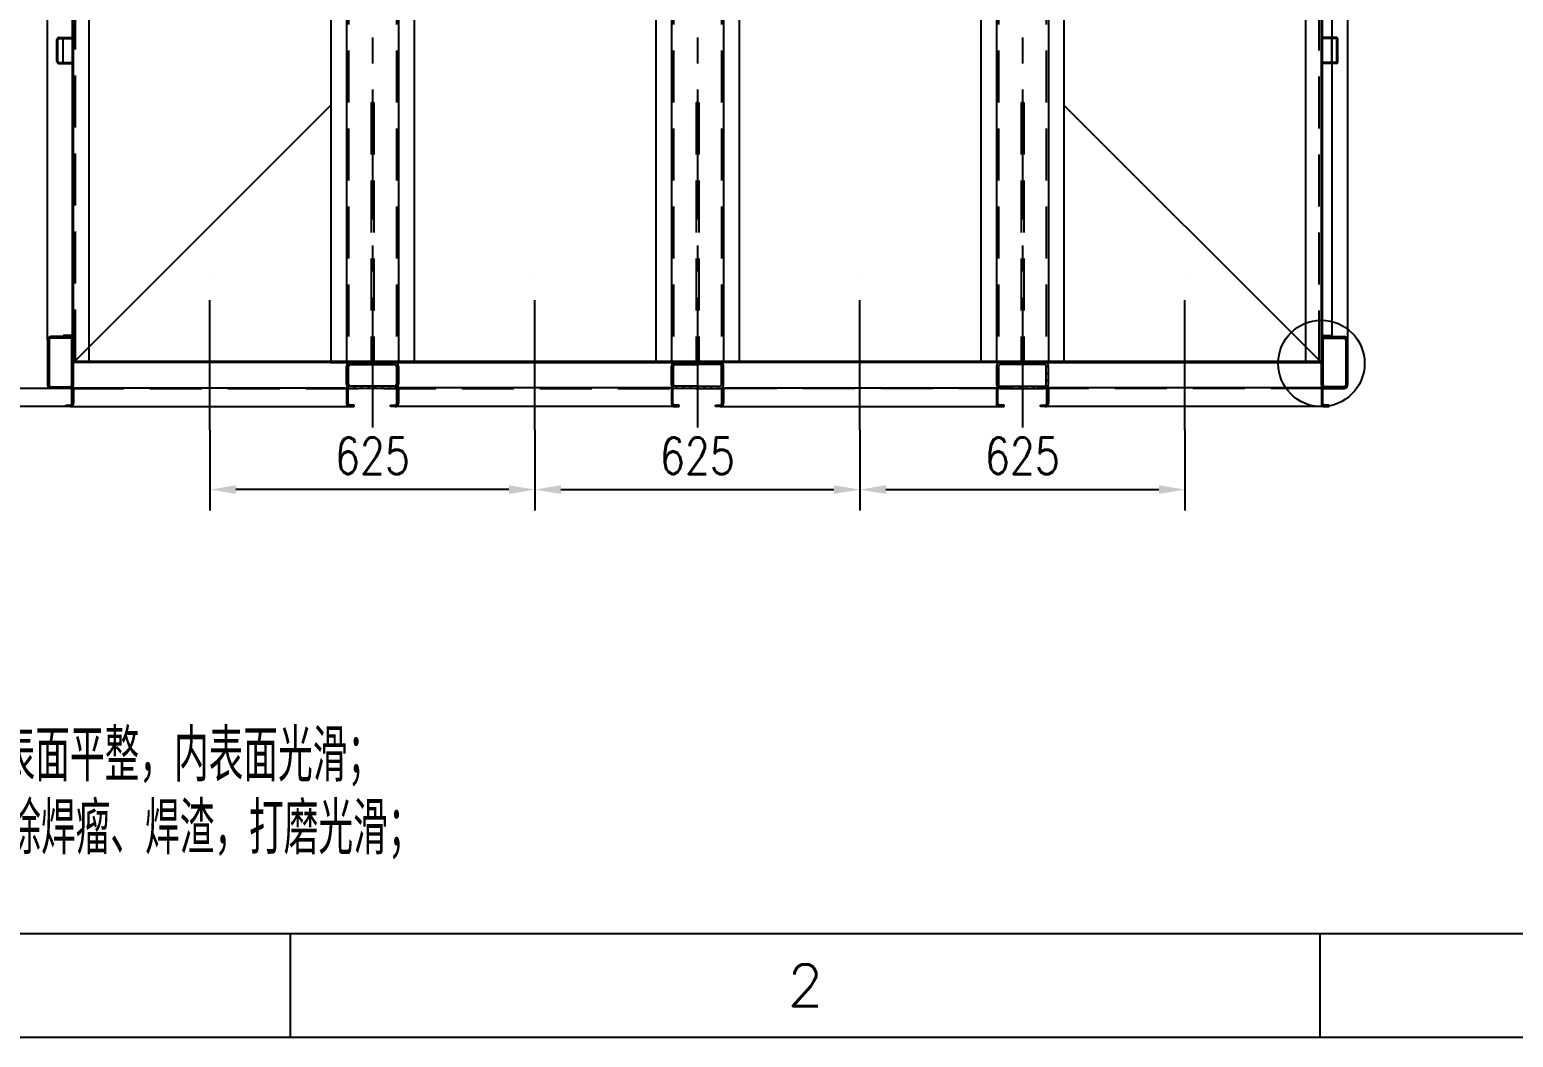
# Model space of a CAD drawing. Header units: inches. Extents: x -500 to 11380, y -200 to 8200.
# Drawn here: x 978 to 3832, y -200 to 1738 of the extents above; entities that cross this region are included whole.
import ezdxf
from ezdxf.enums import TextEntityAlignment as Align

# ---------------------------------------------------------------- set-up
doc = ezdxf.new("R2010")
doc.units = ezdxf.units.IN
doc.header["$LTSCALE"] = 200
doc.linetypes.add('CENTER', pattern=[2, 1.25, -0.25, 0.25, -0.25])
doc.linetypes.add('DASHED', pattern=[0.75, 0.5, -0.25])
for name, color, linetype in [('1轮廓实线层', 7, 'Continuous'), ('2细线层', 4, 'Continuous'), ('3中心线层', 1, 'CENTER'), ('4虚线层', 6, 'DASHED'), ('5剖面线层', 2, 'Continuous'), ('6文字层', 3, 'Continuous'), ('7标注层', 4, 'Continuous'), ('8符号标注层', 31, 'Continuous'), ('图框层', 7, 'Continuous')]:
    doc.layers.add(name, color=color, linetype=linetype)
doc.styles.add('PC_TEXTSTYLE', font='isocp.shx', dxfattribs={"width": 0.8, "bigfont": 'hzfs.shx'})
doc.styles.add('TH_GBDIM', font='romans.shx', dxfattribs={"width": 0.8, "bigfont": 'gbcbig.shx'})
doc.dimstyles.new('TH_GBDIM', dxfattribs={"dimscale": 20, "dimtxt": 3.5, "dimasz": 2.5, "dimexe": 2, "dimexo": 0, "dimgap": 1.5, "dimtad": 1, "dimtoh": 1, "dimdec": 1, "dimdsep": 46, "dimtxsty": 'TH_GBDIM', "dimcen": 2.5, "dimclrd": 130, "dimclre": 130, "dimclrt": 3, "dimadec": 0, "dimazin": 2, "dimtfac": 0.714286, "dimtdec": 1, "dimtmove": 0, "dimatfit": 3, "dimfxl": 0, "dimtzin": 0, "dimlwd": -1, "dimlwe": -1, "dimarcsym": 0})
pattern_1 = [(45, (-5643.032, -12002.991), (-6.735192, 6.735192), [])]
pattern_2 = [(45, (-5643.032, -9602.991), (-6.735192, 6.735192), [])]
pattern_3 = [(135, (-5107.23, -9602.991), (-6.735192, -6.735192), [])]
pattern_4 = [(135, (0, 2), (-6.735192, -6.735192), [])]
pattern_5 = [(135, (625, 2), (-6.73519, -6.73519), [])]
pattern_6 = [(135, (625, 0), (-4.490128, -4.490128), [])]
pattern_7 = [(135, (1250, -1e-13), (-4.490128, -4.490128), [])]
pattern_8 = [(135, (1875, 2e-12), (-4.490128, -4.490128), [])]
pattern_9 = [(135, (9e-12, -3229.035), (-6.735192, -6.735192), [])]

# ---------------------------------------------------------------- blocks, each defined once
blk = doc.blocks.new('*D125')
at = {"layer": '7标注层', "color": 130, "transparency": 16777216}
for p, q in [((1949.9, 968.2), (1949.9, 813.5)), ((2574.9, 968.2), (2574.9, 813.5)), ((1999.9, 853.5), (2524.9, 853.5))]:
    blk.add_line(p, q, dxfattribs=at)
for points in [[(1999.9, 861.9), (1999.9, 845.2), (1949.9, 853.5)], [(2524.9, 861.9), (2524.9, 845.2), (2574.9, 853.5)]]:
    blk.add_solid(points, dxfattribs=at)
at = {"layer": 'Defpoints', "color": 0, "transparency": 16777216}
for p in [(1949.9, 968.2), (2574.9, 968.2), (2574.9, 853.5)]:
    blk.add_point(p, dxfattribs=at)
at = {"layer": '7标注层', "color": 3, "transparency": 16777216, "insert": (2262.4, 918.5), "char_height": 70, "attachment_point": 5, "style": 'TH_GBDIM'}
blk.add_mtext('625', dxfattribs=at)
blk = doc.blocks.new('*D126')
at = {"layer": '7标注层', "color": 130, "transparency": 16777216}
for p, q in [((1324.9, 968.2), (1324.9, 813.5)), ((1949.9, 968.2), (1949.9, 813.5)), ((1899.9, 853.5), (1374.9, 853.5))]:
    blk.add_line(p, q, dxfattribs=at)
for points in [[(1374.9, 861.9), (1374.9, 845.2), (1324.9, 853.5)], [(1899.9, 861.9), (1899.9, 845.2), (1949.9, 853.5)]]:
    blk.add_solid(points, dxfattribs=at)
at = {"layer": 'Defpoints', "color": 0, "transparency": 16777216}
for p in [(1324.9, 968.2), (1949.9, 968.2), (1324.9, 853.5)]:
    blk.add_point(p, dxfattribs=at)
at = {"layer": '7标注层', "color": 3, "transparency": 16777216, "insert": (1637.4, 918.5), "char_height": 70, "attachment_point": 5, "style": 'TH_GBDIM'}
blk.add_mtext('625', dxfattribs=at)
blk = doc.blocks.new('*D127')
at = {"layer": '7标注层', "color": 130, "transparency": 16777216}
for p, q in [((2574.9, 968.2), (2574.9, 813.5)), ((3199.9, 968.2), (3199.9, 813.5)), ((2624.9, 853.5), (3149.9, 853.5))]:
    blk.add_line(p, q, dxfattribs=at)
for points in [[(2624.9, 861.9), (2624.9, 845.2), (2574.9, 853.5)], [(3149.9, 861.9), (3149.9, 845.2), (3199.9, 853.5)]]:
    blk.add_solid(points, dxfattribs=at)
at = {"layer": 'Defpoints', "color": 0, "transparency": 16777216}
for p in [(2574.9, 968.2), (3199.9, 968.2), (3199.9, 853.5)]:
    blk.add_point(p, dxfattribs=at)
at = {"layer": '7标注层', "color": 3, "transparency": 16777216, "insert": (2887.4, 918.5), "char_height": 70, "attachment_point": 5, "style": 'TH_GBDIM'}
blk.add_mtext('625', dxfattribs=at)
blk = doc.blocks.new('*D131')
at = {"layer": '7标注层', "color": 130, "transparency": 16777216}
for p, q in [((1018.8, 3548.2), (540, 3548.2)), ((580, 3498.2), (580, 1063.2)), ((1047.4, 1013.2), (540, 1013.2))]:
    blk.add_line(p, q, dxfattribs=at)
for points in [[(571.7, 3498.2), (588.3, 3498.2), (580, 3548.2)], [(571.7, 1063.2), (588.3, 1063.2), (580, 1013.2)]]:
    blk.add_solid(points, dxfattribs=at)
at = {"layer": 'Defpoints', "color": 0, "transparency": 16777216}
for p in [(1018.8, 3548.2), (580, 1013.2), (1047.4, 1013.2)]:
    blk.add_point(p, dxfattribs=at)
at = {"layer": '7标注层', "color": 3, "transparency": 16777216, "insert": (515, 2280.7), "char_height": 70, "attachment_point": 5, "rotation": 90, "style": 'TH_GBDIM'}
blk.add_mtext('2535', dxfattribs=at)
blk = doc.blocks.new('*D149')
at = {"layer": '7标注层', "color": 130, "transparency": 16777216}
for p, q in [((1018.8, 3548.2), (680.3, 3548.2)), ((720.3, 3498.2), (720.3, 1098.2)), ((1018.8, 1048.2), (680.3, 1048.2))]:
    blk.add_line(p, q, dxfattribs=at)
for points in [[(712, 3498.2), (728.6, 3498.2), (720.3, 3548.2)], [(712, 1098.2), (728.6, 1098.2), (720.3, 1048.2)]]:
    blk.add_solid(points, dxfattribs=at)
at = {"layer": 'Defpoints', "color": 0, "transparency": 16777216}
for p in [(1018.8, 3548.2), (720.3, 1048.2), (1018.8, 1048.2)]:
    blk.add_point(p, dxfattribs=at)
at = {"layer": '7标注层', "color": 3, "transparency": 16777216, "insert": (655.3, 2298.2), "char_height": 70, "attachment_point": 5, "rotation": 90, "style": 'TH_GBDIM'}
blk.add_mtext('2500', dxfattribs=at)

msp = doc.modelspace()

# ---------------------------------------------------------------- hatches: boundary and pattern name
at = {"layer": '5剖面线层'}
h = msp.add_hatch(dxfattribs=at)
h.set_pattern_fill('ANSI31', color=256, scale=3, angle=90)
h.set_pattern_definition(pattern_3)
edge = h.paths.add_edge_path()
edge.add_line((1042.41, 2248.16), (1058.41, 2248.16))
edge.add_arc((1058.41, 2244.16), 4, 0, 90, ccw=False)
edge.add_line((1062.41, 2244.16), (1062.41, 1152.16))
edge.add_arc((1058.41, 1152.16), 4, -90, 0, ccw=False)
edge.add_line((1058.41, 1148.16), (1042.41, 1148.16))
edge.add_line((1042.41, 1148.16), (1042.41, 1150.16))
edge.add_line((1042.41, 1150.16), (1058.41, 1150.16))
edge.add_arc((1058.41, 1152.16), 2, 270, 360)
edge.add_line((1060.41, 1152.16), (1060.41, 2244.16))
edge.add_arc((1058.41, 2244.16), 2, 0, 90)
edge.add_line((1058.41, 2246.16), (1042.41, 2246.16))
edge.add_line((1042.41, 2246.16), (1042.41, 2248.16))
h = msp.add_hatch(dxfattribs=at)
h.set_pattern_fill('ANSI31', color=256, scale=3, angle=90)
h.set_pattern_definition(pattern_3)
edge = h.paths.add_edge_path()
edge.add_line((3482.41, 2248.16), (3466.41, 2248.16))
edge.add_arc((3466.41, 2244.16), 4, 90, 180)
edge.add_line((3462.41, 2244.16), (3462.41, 1152.16))
edge.add_arc((3466.41, 1152.16), 4, 180, 270)
edge.add_line((3466.41, 1148.16), (3482.41, 1148.16))
edge.add_line((3482.41, 1148.16), (3482.41, 1150.16))
edge.add_line((3482.41, 1150.16), (3466.41, 1150.16))
edge.add_arc((3466.41, 1152.16), 2, -180, -90, ccw=False)
edge.add_line((3464.41, 1152.16), (3464.41, 2244.16))
edge.add_arc((3466.41, 2244.16), 2, 90, 180, ccw=False)
edge.add_line((3466.41, 2246.16), (3482.41, 2246.16))
edge.add_line((3482.41, 2246.16), (3482.41, 2248.16))
h = msp.add_hatch(dxfattribs=at)
h.set_pattern_fill('ANSI31', color=256, scale=3, angle=90)
h.set_pattern_definition(pattern_9)
h.paths.add_polyline_path([(1034.41, 1673.16), (1060.41, 1673.16), (1060.41, 1675.16), (1034.41, 1675.16, -0.4142136), (1032.41, 1677.16), (1032.41, 1719.16, -0.4142136), (1034.41, 1721.16), (1060.41, 1721.16), (1060.41, 1723.16), (1034.41, 1723.16, 0.4142136), (1030.41, 1719.16), (1030.41, 1677.16, 0.4142136)])
h = msp.add_hatch(dxfattribs=at)
h.set_pattern_fill('ANSI31', color=256, scale=3, angle=90)
h.set_pattern_definition(pattern_9)
h.paths.add_polyline_path([(3494.41, 1677.16), (3494.41, 1719.16, 0.4142136), (3490.41, 1723.16), (3464.41, 1723.16), (3464.41, 1721.16), (3490.41, 1721.16, -0.4142136), (3492.41, 1719.16), (3492.41, 1677.16, -0.4142136), (3490.41, 1675.16), (3464.41, 1675.16), (3464.41, 1673.16), (3490.41, 1673.16, 0.4142136)])
h = msp.add_hatch(dxfattribs=at)
h.set_pattern_fill('ANSI31', color=256, scale=3)
h.set_pattern_definition(pattern_1)
h.paths.add_polyline_path([(1062.41, 1141.78, 0.4130834), (1056.01, 1148.16), (1018.81, 1148.16, 0.4142136), (1012.41, 1141.76), (1012.41, 1054.56, 0.4142136), (1018.81, 1048.16), (1056.01, 1048.16, 0.4153448), (1062.41, 1054.58)])
h.paths.add_polyline_path([(1015.61, 1141.74, -0.4142136), (1018.79, 1144.96), (1055.99, 1144.96, -0.4159188), (1059.21, 1141.76), (1059.21, 1141.76), (1059.21, 1054.56, -0.412939), (1056.03, 1051.36), (1018.83, 1051.36, -0.4137846), (1015.61, 1054.54)], flags=16)
h = msp.add_hatch(dxfattribs=at)
h.set_pattern_fill('ANSI31', color=256, scale=3)
h.set_pattern_definition(pattern_1)
h.paths.add_polyline_path([(3462.41, 1141.78, -0.4130834), (3468.81, 1148.16), (3506.01, 1148.16, -0.4142136), (3512.41, 1141.76), (3512.41, 1054.56, -0.4142136), (3506.01, 1048.16), (3468.81, 1048.16, -0.4153448), (3462.41, 1054.58)])
h.paths.add_polyline_path([(3509.21, 1141.74, 0.4142136), (3506.03, 1144.96), (3468.83, 1144.96, 0.4159188), (3465.61, 1141.76), (3465.61, 1141.76), (3465.61, 1054.56, 0.412939), (3468.8, 1051.36), (3506, 1051.36, 0.4137846), (3509.21, 1054.54)], flags=16)
h = msp.add_hatch(dxfattribs=at)
h.set_pattern_fill('ANSI31', color=256, scale=3, angle=90)
h.set_pattern_definition(pattern_4)
h.paths.add_polyline_path([(1324.91, 1098.16), (1324.91, 1100.16), (1092.41, 1100.16), (1092.41, 1100.16), (1062.41, 1100.16), (1062.41, 1098.16)])
h = msp.add_hatch(dxfattribs=at)
h.set_pattern_fill('ANSI31', color=256, scale=3, angle=90)
h.set_pattern_definition(pattern_4)
h.paths.add_polyline_path([(1324.91, 1100.16), (1557.41, 1100.16), (1557.41, 1100.16), (3462.41, 1100.16), (3462.41, 1098.16), (1324.91, 1098.16)])
h = msp.add_hatch(dxfattribs=at)
h.set_pattern_fill('ANSI31', color=256, scale=3)
h.set_pattern_definition(pattern_2)
h.paths.add_polyline_path([(1679.41, 1098.16), (1595.41, 1098.16, 0.2679492), (1588.49, 1094.16), (1686.34, 1094.16, 0.2679492)])
h.paths.add_polyline_path([(1595.41, 1094.16), (1588.49, 1094.16, 0.1316525), (1587.41, 1090.16), (1587.41, 1056.16, 0.4142136), (1595.41, 1048.16), (1679.41, 1048.16, 0.4142136), (1687.41, 1056.16), (1687.41, 1090.16, 0.1316525), (1686.34, 1094.16), (1679.41, 1094.16, -0.4142136), (1683.41, 1090.16), (1683.41, 1056.16, -0.4142136), (1679.41, 1052.16), (1595.41, 1052.16, -0.4142136), (1591.41, 1056.16), (1591.41, 1090.16, -0.4142136)])
h = msp.add_hatch(dxfattribs=at)
h.set_pattern_fill('ANSI31', color=256, scale=3, angle=90)
h.set_pattern_definition(pattern_5)
h.paths.add_polyline_path([(1949.91, 1100.16), (1717.41, 1100.16), (1717.41, 1100.16), (1687.41, 1100.16), (1687.41, 1098.16), (1949.91, 1098.16)])
h = msp.add_hatch(dxfattribs=at)
h.set_pattern_fill('ANSI31', color=256, scale=3, angle=90)
h.set_pattern_definition(pattern_5)
h.paths.add_polyline_path([(1949.91, 1100.16), (2182.41, 1100.16), (2182.41, 1100.16), (2212.41, 1100.16), (2212.41, 1098.16), (1949.91, 1098.16)])
h = msp.add_hatch(dxfattribs=at)
h.set_pattern_fill('ANSI31', color=256, scale=3)
h.set_pattern_definition(pattern_2)
h.paths.add_polyline_path([(2216.41, 1091.76, -0.4123685), (2218.8, 1094.16), (2212.88, 1094.16, 0.0963941), (2212.41, 1091.76), (2212.41, 1054.56, 0.256465), (2215.38, 1049.16), (2215.41, 1049.16), (2215.41, 1049.13, 0.1409457), (2218.81, 1048.16), (2262.41, 1048.16), (2262.41, 1052.16), (2218.81, 1052.16, -0.4142136), (2216.41, 1054.56), (2216.41, 1054.56)])
h.paths.add_polyline_path([(2262.41, 1098.16), (2218.79, 1098.16, 0.304562), (2212.88, 1094.16), (2218.8, 1094.16), (2262.41, 1094.16)])
h = msp.add_hatch(dxfattribs=at)
h.set_pattern_fill('ANSI31', color=256, scale=3)
h.set_pattern_definition(pattern_2)
h.paths.add_polyline_path([(2308.41, 1091.76, 0.4123685), (2306.03, 1094.16), (2311.95, 1094.16, -0.0963941), (2312.41, 1091.76), (2312.41, 1054.56, -0.256465), (2309.45, 1049.16), (2309.41, 1049.16), (2309.41, 1049.13, -0.1409457), (2306.01, 1048.16), (2262.41, 1048.16), (2262.41, 1052.16), (2306.01, 1052.16, 0.4142136), (2308.41, 1054.56), (2308.41, 1054.56)])
h.paths.add_polyline_path([(2262.41, 1098.16), (2306.04, 1098.16, -0.304562), (2311.95, 1094.16), (2306.03, 1094.16), (2262.41, 1094.16)])
h = msp.add_hatch(dxfattribs=at)
h.set_pattern_fill('ANSI31', color=256, scale=3)
h.set_pattern_definition(pattern_2)
h.paths.add_polyline_path([(2845.41, 1098.16), (2929.41, 1098.16, -0.2679492), (2936.34, 1094.16), (2838.49, 1094.16, -0.2679492)])
h.paths.add_polyline_path([(2929.41, 1094.16), (2936.34, 1094.16, -0.1316525), (2937.41, 1090.16), (2937.41, 1056.16, -0.4142136), (2929.41, 1048.16), (2845.41, 1048.16, -0.4142136), (2837.41, 1056.16), (2837.41, 1090.16, -0.1316525), (2838.49, 1094.16), (2845.41, 1094.16, 0.4142136), (2841.41, 1090.16), (2841.41, 1056.16, 0.4142136), (2845.41, 1052.16), (2929.41, 1052.16, 0.4142136), (2933.41, 1056.16), (2933.41, 1090.16, 0.4142136)])
h = msp.add_hatch(dxfattribs=at)
h.set_pattern_fill('ANSI31', color=256, scale=2, angle=90)
h.paths.add_polyline_path([(1062.41, 1048.16), (1059.41, 1048.16), (1059.41, 1019.16, -0.4142136), (1056.41, 1016.16), (1047.41, 1016.16), (1047.41, 1013.16), (1056.41, 1013.16, 0.4142136), (1062.41, 1019.16)])
h = msp.add_hatch(dxfattribs=at)
h.set_pattern_fill('ANSI31', color=256, scale=2, angle=90)
h.paths.add_polyline_path([(1587.41, 1048.16), (1590.41, 1048.16), (1590.41, 1019.16, 0.4142136), (1593.41, 1016.16), (1604.91, 1016.16), (1604.91, 1013.16), (1593.41, 1013.16, -0.4142136), (1587.41, 1019.16)])
h = msp.add_hatch(dxfattribs=at)
h.set_pattern_fill('ANSI31', color=256, scale=2, angle=90)
h.paths.add_polyline_path([(1587.41, 1048.16), (1590.41, 1048.16), (1590.41, 1019.16, 0.4142136), (1593.41, 1016.16), (1604.91, 1016.16), (1604.91, 1013.16), (1593.41, 1013.16, -0.4142136), (1587.41, 1019.16)])
h = msp.add_hatch(dxfattribs=at)
h.set_pattern_fill('ANSI31', color=256, scale=2, angle=90)
h.set_pattern_definition(pattern_6)
h.paths.add_polyline_path([(1687.41, 1048.16), (1684.41, 1048.16), (1684.41, 1019.16, -0.4142136), (1681.41, 1016.16), (1669.91, 1016.16), (1669.91, 1013.16), (1681.41, 1013.16, 0.4142136), (1687.41, 1019.16)])
h = msp.add_hatch(dxfattribs=at)
h.set_pattern_fill('ANSI31', color=256, scale=2, angle=90)
h.set_pattern_definition(pattern_6)
h.paths.add_polyline_path([(2212.41, 1048.16), (2215.41, 1048.16), (2215.41, 1019.16, 0.4142136), (2218.41, 1016.16), (2229.91, 1016.16), (2229.91, 1013.16), (2218.41, 1013.16, -0.4142136), (2212.41, 1019.16)])
h = msp.add_hatch(dxfattribs=at)
h.set_pattern_fill('ANSI31', color=256, scale=2, angle=90)
h.set_pattern_definition(pattern_7)
h.paths.add_polyline_path([(2312.41, 1048.16), (2309.41, 1048.16), (2309.41, 1019.16, -0.4142136), (2306.41, 1016.16), (2294.91, 1016.16), (2294.91, 1013.16), (2306.41, 1013.16, 0.4142136), (2312.41, 1019.16)])
h = msp.add_hatch(dxfattribs=at)
h.set_pattern_fill('ANSI31', color=256, scale=2, angle=90)
h.set_pattern_definition(pattern_7)
h.paths.add_polyline_path([(2837.41, 1048.16), (2840.41, 1048.16), (2840.41, 1019.16, 0.4142136), (2843.41, 1016.16), (2854.91, 1016.16), (2854.91, 1013.16), (2843.41, 1013.16, -0.4142136), (2837.41, 1019.16)])
h = msp.add_hatch(dxfattribs=at)
h.set_pattern_fill('ANSI31', color=256, scale=2, angle=90)
h.set_pattern_definition(pattern_8)
h.paths.add_polyline_path([(2937.41, 1048.16), (2934.41, 1048.16), (2934.41, 1019.16, -0.4142136), (2931.41, 1016.16), (2919.91, 1016.16), (2919.91, 1013.16), (2931.41, 1013.16, 0.4142136), (2937.41, 1019.16)])
h = msp.add_hatch(dxfattribs=at)
h.set_pattern_fill('ANSI31', color=256, scale=2, angle=90)
h.set_pattern_definition(pattern_8)
h.paths.add_polyline_path([(3462.41, 1048.16), (3465.41, 1048.16), (3465.41, 1019.16, 0.4142136), (3468.41, 1016.16), (3479.91, 1016.16), (3479.91, 1013.16), (3468.41, 1013.16, -0.4142136), (3462.41, 1019.16)])

# ---------------------------------------------------------------- linework, layer by layer
at = {"layer": '1轮廓实线层'}
for p, q in [((1062.41, 1152.16), (1062.41, 3541.76)), ((3462.41, 1152.16), (3462.41, 3541.76)), ((1587.41, 3494.16), (1587.41, 1100.16)), ((1687.41, 3494.16), (1687.41, 1100.16)), ((2212.41, 3498.16), (2212.41, 1100.16)), ((2312.41, 3498.16), (2312.41, 1098.16)), ((2837.41, 3494.16), (2837.41, 1098.16)), ((2937.41, 3494.16), (2937.41, 1098.16)), ((1012.41, 1141.76), (1012.41, 3454.56)), ((1092.41, 1100.16), (1092.41, 3468.16)), ((1557.41, 3468.16), (1557.41, 1100.16)), ((1717.41, 3468.16), (1717.41, 1098.16)), ((2182.41, 3468.16), (2182.41, 1098.16)), ((2342.41, 3468.16), (2342.41, 1098.16)), ((2807.41, 3468.16), (2807.41, 1098.16)), ((2967.41, 3468.16), (2967.41, 1098.16)), ((3432.41, 1098.16), (3432.41, 3468.16)), ((3512.41, 3454.56), (3512.41, 1141.76)), ((1060.41, 1152.16), (1060.41, 2244.16)), ((1062.41, 1141.76), (1062.41, 2244.16)), ((3462.41, 1141.76), (3462.41, 2244.16)), ((3464.41, 1152.16), (3464.41, 2244.16)), ((3482.41, 2246.16), (3482.41, 1150.16)), ((1092.41, 1128.16), (1557.41, 1593.16)), ((2967.41, 1593.16), (3432.41, 1128.16)), ((1012.41, 1141.76), (1012.41, 1054.56)), ((1015.61, 1141.76), (1015.61, 1054.56)), ((1058.41, 1148.16), (1018.81, 1148.16)), ((1056.01, 1144.96), (1018.81, 1144.96)), ((1058.41, 1150.16), (1042.41, 1150.16)), ((1042.41, 1150.16), (1042.41, 1146.48)), ((1059.21, 1054.56), (1059.21, 1141.76)), ((1062.41, 1054.56), (1062.41, 1141.76)), ((3462.41, 1054.56), (3462.41, 1141.76)), ((3465.61, 1054.56), (3465.61, 1141.76)), ((3466.41, 1150.16), (3482.41, 1150.16)), ((3466.41, 1148.16), (3506.01, 1148.16)), ((3468.81, 1144.96), (3506.01, 1144.96)), ((3482.41, 1150.16), (3482.41, 1148.16)), ((3509.21, 1141.76), (3509.21, 1054.56)), ((3512.41, 1141.76), (3512.41, 1054.56)), ((3462.41, 1100.16), (1062.41, 1100.16)), ((1590.41, 1098.16), (1062.41, 1098.16)), ((1092.41, 1098.16), (1062.41, 1098.16)), ((1557.41, 1098.16), (1595.41, 1098.16)), ((1587.41, 1056.16), (1587.41, 1090.16)), ((1591.41, 1056.16), (1591.41, 1090.16)), ((1595.41, 1098.16), (1679.41, 1098.16)), ((1595.41, 1094.16), (1679.41, 1094.16)), ((1679.41, 1098.16), (1717.41, 1098.16)), ((1683.41, 1090.16), (1683.41, 1056.16)), ((1684.41, 1100.16), (2214.41, 1100.16)), ((1684.41, 1100.16), (1684.41, 1098.16)), ((1685.41, 1098.16), (2213.41, 1098.16)), ((1687.41, 1090.16), (1687.41, 1056.16)), ((2182.41, 1098.16), (2211.41, 1098.16)), ((2211.41, 1098.16), (2212.41, 1098.16)), ((2212.41, 1098.16), (2218.79, 1098.16)), ((2212.41, 1054.56), (2212.41, 1091.76)), ((2214.41, 1100.16), (2214.41, 1098.16)), ((2216.41, 1054.56), (2216.41, 1091.76)), ((2218.81, 1098.16), (2262.41, 1098.16)), ((2218.81, 1094.16), (2262.41, 1094.16)), ((2306.01, 1098.16), (2262.41, 1098.16)), ((2306.01, 1094.16), (2262.41, 1094.16)), ((2312.41, 1098.16), (2306.04, 1098.16)), ((2308.41, 1054.56), (2308.41, 1091.76)), ((2838.41, 1100.16), (2311.41, 1100.16)), ((2839.41, 1098.16), (2311.41, 1098.16)), ((2311.41, 1096.16), (2311.41, 1098.16)), ((2313.41, 1098.16), (2312.41, 1098.16)), ((2312.41, 1054.56), (2312.41, 1091.76)), ((2342.41, 1098.16), (2313.41, 1098.16)), ((2845.41, 1098.16), (2807.41, 1098.16)), ((2837.41, 1090.16), (2837.41, 1056.16)), ((2839.41, 1096.16), (2839.41, 1098.16)), ((2841.41, 1090.16), (2841.41, 1056.16)), ((2929.41, 1098.16), (2845.41, 1098.16)), ((2929.41, 1094.16), (2845.41, 1094.16)), ((2967.41, 1098.16), (2929.41, 1098.16)), ((2933.41, 1056.16), (2933.41, 1090.16)), ((2934.41, 1096.16), (2934.41, 1098.16)), ((2934.41, 1098.16), (3462.41, 1098.16)), ((2936.41, 1100.16), (3462.41, 1100.16)), ((2937.41, 1056.16), (2937.41, 1090.16)), ((3432.41, 1098.16), (3452.91, 1098.16)), ((3452.91, 1098.16), (3458.41, 1098.16)), ((3458.41, 1098.16), (3459.75, 1098.16)), ((3459.75, 1098.16), (3462.41, 1098.16)), ((1018.81, 1051.36), (1056.01, 1051.36)), ((1059.41, 1048.16), (1018.81, 1048.16)), ((1059.41, 1049.16), (1590.41, 1049.16)), ((1059.41, 1019.16), (1059.41, 1049.16)), ((1062.41, 1049.16), (1062.41, 1019.16)), ((1587.41, 1049.16), (1587.41, 1019.16)), ((1590.41, 1019.16), (1590.41, 1049.16)), ((1679.41, 1052.16), (1595.41, 1052.16)), ((1679.41, 1048.16), (1595.41, 1048.16)), ((2215.41, 1049.16), (1684.41, 1049.16)), ((1684.41, 1019.16), (1684.41, 1049.16)), ((1687.41, 1049.16), (1687.41, 1019.16)), ((2212.41, 1049.16), (2212.41, 1019.16)), ((2215.41, 1019.16), (2215.41, 1049.16)), ((2262.41, 1052.16), (2218.81, 1052.16)), ((2262.41, 1048.16), (2218.81, 1048.16)), ((2262.41, 1052.16), (2306.01, 1052.16)), ((2262.41, 1048.16), (2306.01, 1048.16)), ((2309.41, 1049.16), (2840.41, 1049.16)), ((2309.41, 1019.16), (2309.41, 1049.16)), ((2312.41, 1049.16), (2312.41, 1019.16)), ((2837.41, 1049.16), (2837.41, 1019.16)), ((2840.41, 1019.16), (2840.41, 1049.16)), ((2845.41, 1052.16), (2929.41, 1052.16)), ((2845.41, 1048.16), (2929.41, 1048.16)), ((3465.41, 1049.16), (2934.41, 1049.16)), ((2934.41, 1019.16), (2934.41, 1049.16)), ((2937.41, 1049.16), (2937.41, 1019.16)), ((3462.41, 1049.16), (3462.41, 1019.16)), ((3465.41, 1019.16), (3465.41, 1049.16)), ((3465.41, 1048.16), (3506.01, 1048.16)), ((3506.01, 1051.36), (3468.81, 1051.36)), ((1047.41, 1016.16), (1056.41, 1016.16)), ((1047.41, 1013.16), (1047.41, 1016.16)), ((1056.41, 1013.16), (1047.41, 1013.16)), ((1056.41, 1013.16), (1593.41, 1013.16)), ((1602.41, 1016.16), (1593.41, 1016.16)), ((1593.41, 1013.16), (1602.41, 1013.16)), ((1602.41, 1013.16), (1602.41, 1016.16)), ((1672.41, 1016.16), (1681.41, 1016.16)), ((1672.41, 1013.16), (1672.41, 1016.16)), ((1681.41, 1013.16), (1672.41, 1013.16)), ((2218.41, 1013.16), (1681.41, 1013.16)), ((2227.41, 1016.16), (2218.41, 1016.16)), ((2218.41, 1013.16), (2227.41, 1013.16)), ((2227.41, 1013.16), (2227.41, 1016.16)), ((2297.41, 1016.16), (2306.41, 1016.16)), ((2297.41, 1013.16), (2297.41, 1016.16)), ((2306.41, 1013.16), (2297.41, 1013.16)), ((2306.41, 1013.16), (2843.41, 1013.16)), ((2852.41, 1016.16), (2843.41, 1016.16)), ((2843.41, 1013.16), (2852.41, 1013.16)), ((2852.41, 1013.16), (2852.41, 1016.16)), ((2922.41, 1016.16), (2931.41, 1016.16)), ((2922.41, 1013.16), (2922.41, 1016.16)), ((2931.41, 1013.16), (2922.41, 1013.16)), ((3468.41, 1013.16), (2931.41, 1013.16)), ((3477.41, 1016.16), (3468.41, 1016.16)), ((3468.41, 1013.16), (3477.41, 1013.16)), ((3477.41, 1013.16), (3477.41, 1016.16))]:
    msp.add_line(p, q, dxfattribs=at)
at = {"layer": '1轮廓实线层', "color": 0}
for p, q in [((1030.41, 1677.16), (1030.41, 1719.16)), ((1034.41, 1723.16), (1060.41, 1723.16)), ((3490.41, 1723.16), (3464.41, 1723.16)), ((3494.41, 1677.16), (3494.41, 1719.16)), ((1034.41, 1673.16), (1060.41, 1673.16)), ((3490.41, 1673.16), (3464.41, 1673.16))]:
    msp.add_line(p, q, dxfattribs=at)
for centre, start, end in [((1034.41, 1719.16), 90, 180), ((3490.41, 1719.16), 0, 90), ((1034.41, 1677.16), 180, 270), ((3490.41, 1677.16), 270, 0)]:
    msp.add_arc(centre, 4, start, end, dxfattribs=at)
at = {"layer": '1轮廓实线层'}
for centre, radius, start, end in [((1018.81, 1141.76), 6.4, 90, 180), ((1018.81, 1141.76), 3.2, 90, 180), ((1056.01, 1141.76), 6.4, 0, 90), ((1056.01, 1141.76), 3.2, 0, 90), ((1058.41, 1152.16), 2, 270, 0), ((1058.41, 1152.16), 4, 270, 0), ((3466.41, 1152.16), 4, 180, 270), ((3468.81, 1141.76), 6.4, 90, 180), ((3466.41, 1152.16), 2, 180, 270), ((3468.81, 1141.76), 3.2, 90, 180), ((3506.01, 1141.76), 6.4, 0, 90), ((3506.01, 1141.76), 3.2, 0, 90), ((1595.41, 1090.16), 8, 90, 180), ((1595.41, 1090.16), 4, 90, 180), ((1679.41, 1090.16), 8, 0, 90), ((1679.41, 1090.16), 4, 0, 90), ((2218.81, 1091.76), 6.4, 90, 180), ((2218.81, 1091.76), 2.4, 90, 180), ((2306.01, 1091.76), 6.4, 0, 90), ((2306.01, 1091.76), 2.4, 0, 90), ((2845.41, 1090.16), 8, 90, 180), ((2845.41, 1090.16), 4, 90, 180), ((2929.41, 1090.16), 8, 0, 90), ((2929.41, 1090.16), 4, 0, 90), ((1595.41, 1056.16), 8, 180, 270), ((1595.41, 1056.16), 4, 180, 270), ((1679.41, 1056.16), 8, 270, 0), ((1679.41, 1056.16), 4, 270, 0), ((2845.41, 1056.16), 8, 180, 270), ((2845.41, 1056.16), 4, 180, 270), ((2929.41, 1056.16), 8, 270, 0), ((2929.41, 1056.16), 4, 270, 0), ((1018.81, 1054.56), 6.4, 180, 270), ((1018.81, 1054.56), 3.2, 180, 270), ((1056.01, 1054.56), 3.2, 270, 0), ((1056.01, 1054.56), 6.4, 270, 0), ((2218.81, 1054.56), 6.4, 180, 270), ((2218.81, 1054.56), 2.4, 180, 270), ((2306.01, 1054.56), 6.4, 270, 0), ((2306.01, 1054.56), 2.4, 270, 0), ((3468.81, 1054.56), 6.4, 180, 270), ((3468.81, 1054.56), 3.2, 180, 270), ((3506.01, 1054.56), 3.2, 270, 0), ((3506.01, 1054.56), 6.4, 270, 0), ((1056.41, 1019.16), 3, 270, 0), ((1056.41, 1019.16), 6, 270, 0), ((1593.41, 1019.16), 6, 180, 270), ((1593.41, 1019.16), 3, 180, 270), ((1681.41, 1019.16), 3, 270, 0), ((1681.41, 1019.16), 6, 270, 0), ((2218.41, 1019.16), 6, 180, 270), ((2218.41, 1019.16), 3, 180, 270), ((2306.41, 1019.16), 3, 270, 0), ((2306.41, 1019.16), 6, 270, 0), ((2843.41, 1019.16), 6, 180, 270), ((2843.41, 1019.16), 3, 180, 270), ((2931.41, 1019.16), 3, 270, 0), ((2931.41, 1019.16), 6, 270, 0), ((3468.41, 1019.16), 6, 180, 270), ((3468.41, 1019.16), 3, 180, 270)]:
    msp.add_arc(centre, radius, start, end, dxfattribs=at)
at = {"layer": '2细线层', "color": 4}
for p, q in [((1032.41, 1677.16), (1032.41, 1719.16)), ((1034.41, 1721.16), (1060.41, 1721.16)), ((1042.41, 1675.16), (1042.41, 1721.16)), ((1060.41, 1721.16), (1060.41, 1723.16)), ((3464.41, 1721.16), (3464.41, 1723.16)), ((3490.41, 1721.16), (3464.41, 1721.16)), ((3482.41, 1675.16), (3482.41, 1721.16)), ((3492.41, 1677.16), (3492.41, 1719.16)), ((1034.41, 1675.16), (1060.41, 1675.16)), ((1060.41, 1673.16), (1060.41, 1675.16)), ((3464.41, 1673.16), (3464.41, 1675.16)), ((3490.41, 1675.16), (3464.41, 1675.16))]:
    msp.add_line(p, q, dxfattribs=at)
at = {"layer": '2细线层'}
for p, q in [((1480, -200), (1480, 0)), ((3460, -200), (3460, 0)), ((-500, -200), (11380, -200))]:
    msp.add_line(p, q, dxfattribs=at)
at = {"layer": '2细线层', "color": 4}
for centre, start, end in [((1034.41, 1719.16), 90, 180), ((3490.41, 1719.16), 0, 90), ((1034.41, 1677.16), 180, 270), ((3490.41, 1677.16), 270, 0)]:
    msp.add_arc(centre, 2, start, end, dxfattribs=at)
at = {"layer": '3中心线层'}
for p, q in [((1637.41, 3623.16), (1637.41, 973.16)), ((2262.41, 3623.16), (2262.41, 973.16)), ((2887.41, 3623.16), (2887.41, 973.16)), ((1324.91, 968.16), (1324.91, 1268.16)), ((1949.91, 968.16), (1949.91, 1268.16)), ((2574.91, 968.16), (2574.91, 1268.16)), ((3199.91, 968.16), (3199.91, 1268.16))]:
    msp.add_line(p, q, dxfattribs=at)
at = {"layer": '4虚线层'}
for p, q in [((1591.41, 3498.16), (1591.41, 1100.16)), ((1683.41, 3498.16), (1683.41, 1098.16)), ((2216.41, 3498.16), (2216.41, 1098.16)), ((2308.41, 3498.16), (2308.41, 1098.16)), ((2841.41, 3498.16), (2841.41, 1098.16)), ((2933.41, 3498.16), (2933.41, 1098.16)), ((1066.41, 1100.16), (1066.41, 3468.16)), ((3458.41, 1098.16), (3458.41, 3468.16)), ((1634.91, 1598.16), (1634.91, 1100.16)), ((1634.91, 1598.16), (1639.91, 1598.16)), ((1639.91, 1598.16), (1639.91, 1100.16)), ((2259.91, 1598.16), (2259.91, 1100.16)), ((2259.91, 1598.16), (2264.91, 1598.16)), ((2264.91, 1598.16), (2264.91, 1100.16)), ((2884.91, 1598.16), (2884.91, 1100.16)), ((2884.91, 1598.16), (2889.91, 1598.16)), ((2889.91, 1598.16), (2889.91, 1100.16)), ((1092.41, 1128.16), (1062.41, 1098.16)), ((3432.41, 1128.16), (3462.41, 1098.16)), ((1059.41, 1048.16), (2262.41, 1048.16)), ((3465.41, 1048.16), (2262.41, 1048.16))]:
    msp.add_line(p, q, dxfattribs=at)
at = {"layer": '8符号标注层'}
msp.add_circle((3462.41, 1096.16), 83.1, dxfattribs=at)
at = {"layer": '图框层'}
msp.add_line((0, 0), (11180, 0), dxfattribs=at)

# ---------------------------------------------------------------- texts
at = {"layer": '6文字层', "style": 'PC_TEXTSTYLE', "width": 0.667}
for s, p in [('1、中框架壳体外表面平整，内表面光滑；', (425.39, 392.17)), ('2、焊接完成后去除焊瘤、焊渣，打磨光滑；', (425.39, 252.17))]:
    msp.add_text(s, height=100, dxfattribs=at).set_placement(p, align=Align.TOP_LEFT)
at = {"layer": '6文字层', "style": 'TH_GBDIM'}
msp.add_text('2', height=80, dxfattribs=at).set_placement((2470, -100), align=Align.MIDDLE)

# ---------------------------------------------------------------- dimensions: what is measured, and where the dimension line sits
at = {"layer": '7标注层'}
for base, p2, picture, middle in [((579.99, 1013.16), (1047.41, 1013.16), '*D131', (579.99, 2280.66)), ((720.3, 1048.16), (1018.81, 1048.16), '*D149', (720.3, 2298.16))]:
    dim = msp.add_linear_dim(base=base, p1=(1018.81, 3548.16), p2=p2, angle=90, dimstyle='TH_GBDIM', dxfattribs=at)
    dim.commit()
    dim.dimension.update_dxf_attribs({"geometry": picture, "text_midpoint": middle, "dimtype": 160})
for base, p1, p2, picture, middle in [((1324.91, 853.52), (1949.91, 968.16), (1324.91, 968.16), '*D126', (1637.41, 918.52)), ((2574.91, 853.52), (1949.91, 968.16), (2574.91, 968.16), '*D125', (2262.41, 918.52)), ((3199.91, 853.52), (2574.91, 968.16), (3199.91, 968.16), '*D127', (2887.41, 918.52))]:
    dim = msp.add_linear_dim(base=base, p1=p1, p2=p2, dimstyle='TH_GBDIM', dxfattribs=at)
    dim.commit()
    dim.dimension.update_dxf_attribs({"geometry": picture, "text_midpoint": middle})

doc.saveas('drawing.dxf')
